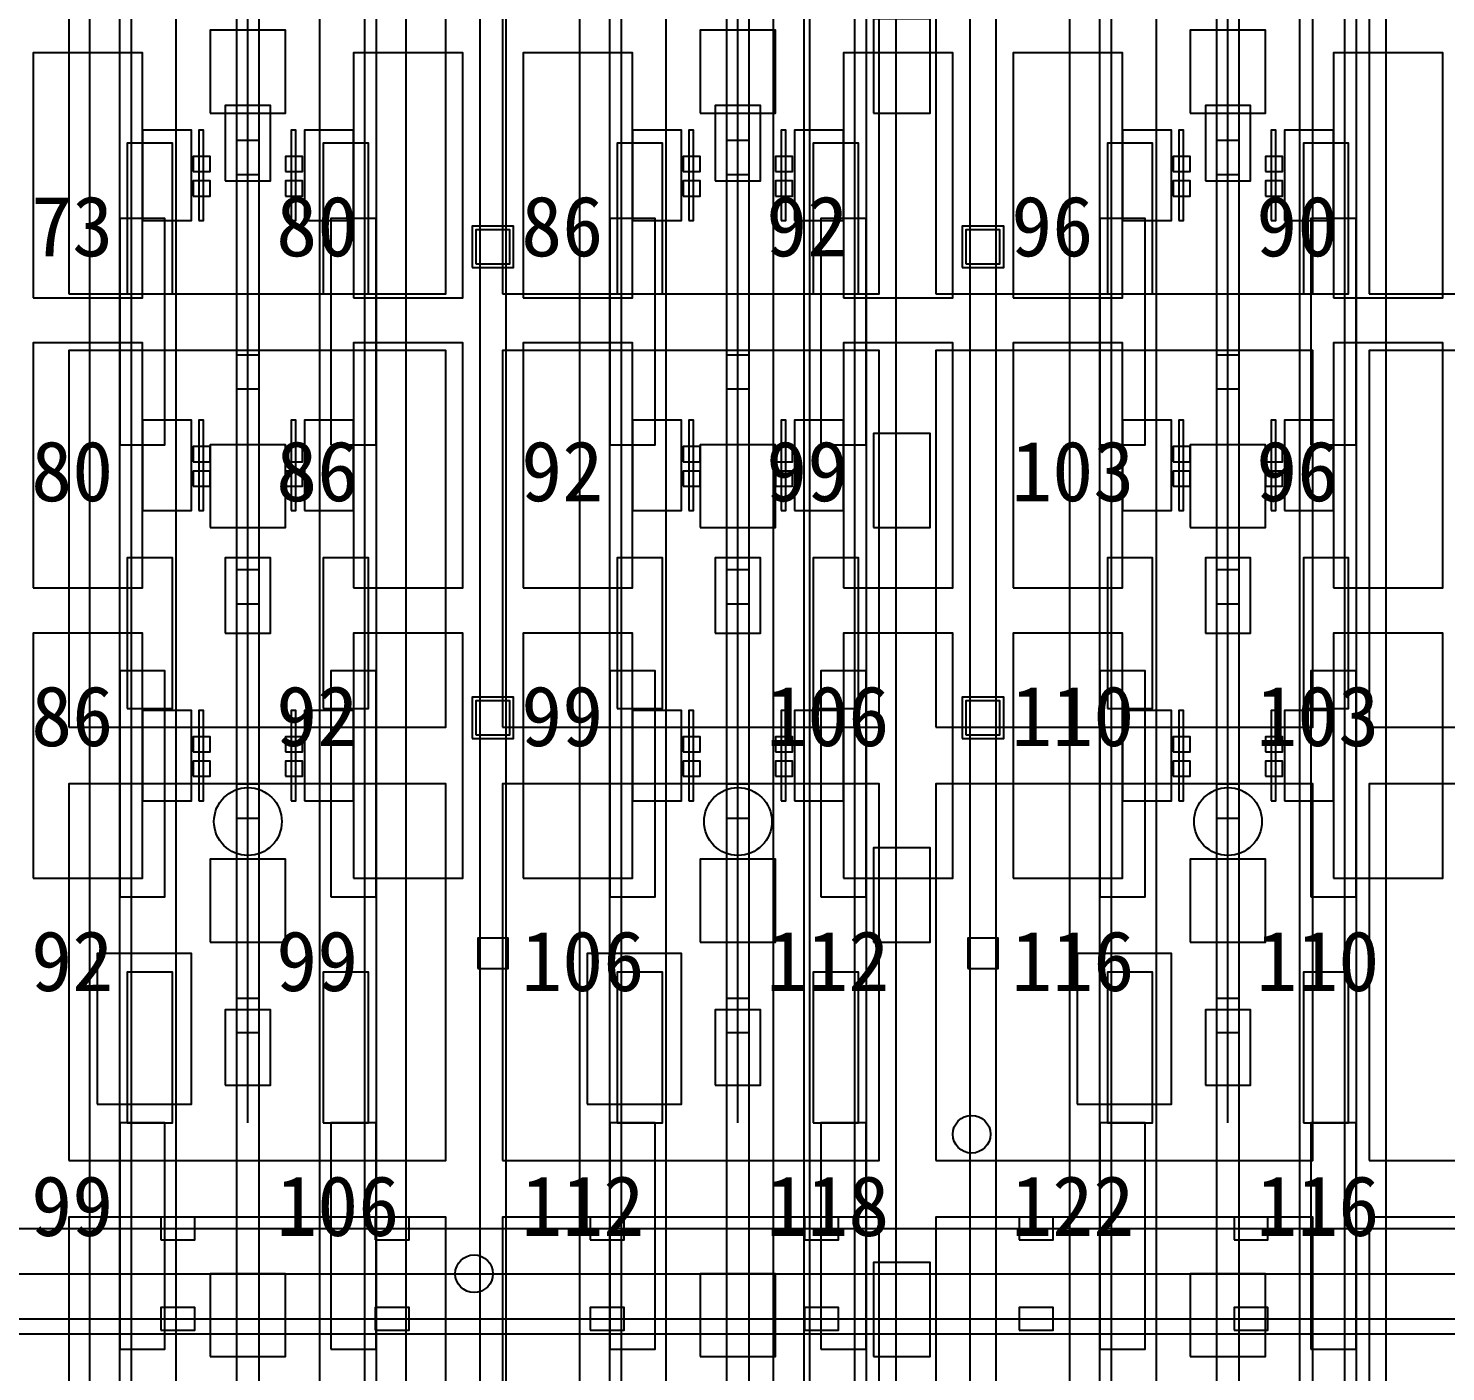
# Model space of a CAD drawing. Header units: metres. Extents: x -1640 to 1560, y -268 to 2338.
# Drawn here: x -234.57 to -196.97, y 963.4 to 999.05 of the extents above; entities that cross this region are included whole.
import ezdxf

# ---------------------------------------------------------------- set-up
doc = ezdxf.new("R2010")
doc.units = ezdxf.units.M
for name, color, linetype in [('1F_CHL', 4, 'Continuous'), ('1F_EHS_EXTINGUISHER_HYDRANT_CABINET_CONCEPT', 1, 'Continuous'), ('1F_PUMP', 2, 'Continuous'), ('1F_SCR', 3, 'Continuous'), ('1F_STRUCT_COLUMN', 8, 'Continuous'), ('2F_CSF_LATERAL_RACK_CONCEPT', 9, 'Continuous'), ('2F_RFG', 5, 'Continuous'), ('2F_STRUCT_COLUMN', 8, 'Continuous'), ('2F_VMB', 6, 'Continuous'), ('3F_CLEANROOM_OVERHEAD_PIPE_DUCT_CONCEPT', 9, 'Continuous'), ('3F_CVD', 3, 'Continuous'), ('3F_EHS_EGRESS_DIST_M', 2, 'Continuous'), ('3F_EHS_EXTINGUISHER_HYDRANT_CABINET_CONCEPT', 1, 'Continuous'), ('3F_EHS_GAS_DETECTOR', 6, 'Continuous'), ('3F_FOUP', 5, 'Continuous'), ('3F_OHT', 9, 'Continuous'), ('3F_OHTV', 1, 'Continuous'), ('3F_STK', 3, 'Continuous'), ('3F_STRUCT_COLUMN', 8, 'Continuous'), ('3F_TBAR', 6, 'Continuous'), ('4F_FFU', 1, 'Continuous'), ('4F_STRUCT_PLENUM_TRUSS_CONCEPT', 9, 'Continuous'), ('5F_CHL', 4, 'Continuous'), ('5F_EHS_EXTINGUISHER_HYDRANT_CABINET_CONCEPT', 1, 'Continuous'), ('5F_PUMP', 2, 'Continuous'), ('5F_SCR', 3, 'Continuous'), ('5F_STRUCT_COLUMN', 8, 'Continuous'), ('6F_CSF_LATERAL_RACK_CONCEPT', 9, 'Continuous'), ('6F_RFG', 5, 'Continuous'), ('6F_STRUCT_COLUMN', 8, 'Continuous'), ('6F_VMB', 6, 'Continuous'), ('7F_CLEANROOM_OVERHEAD_PIPE_DUCT_CONCEPT', 9, 'Continuous'), ('7F_CVD', 3, 'Continuous'), ('7F_EHS_EGRESS_DIST_M', 2, 'Continuous'), ('7F_EHS_EXTINGUISHER_HYDRANT_CABINET_CONCEPT', 1, 'Continuous'), ('7F_EHS_GAS_DETECTOR', 6, 'Continuous'), ('7F_FOUP', 5, 'Continuous'), ('7F_OHT', 9, 'Continuous'), ('7F_OHTV', 1, 'Continuous'), ('7F_STK', 3, 'Continuous'), ('7F_STRUCT_COLUMN', 8, 'Continuous'), ('7F_TBAR', 6, 'Continuous'), ('8F_FFU', 1, 'Continuous'), ('8F_STRUCT_PLENUM_TRUSS_CONCEPT', 9, 'Continuous'), ('EHS_TREATED_EXHAUST', 30, 'Continuous'), ('UTIL_GAS.BULK_CONCEPT', 2, 'Continuous'), ('UTIL_PCW.R_CONCEPT', 1, 'Continuous'), ('UTIL_PCW.S_CONCEPT', 6, 'Continuous')]:
    doc.layers.add(name, color=color, linetype=linetype)

msp = doc.modelspace()

# ---------------------------------------------------------------- linework, layer by layer
at = {"layer": '1F_CHL'}
for points in [[(-212.15, 996.8), (-210.65, 996.8), (-210.65, 999.3), (-212.15, 999.3)], [(-212.15, 985.8), (-210.65, 985.8), (-210.65, 988.3), (-212.15, 988.3)], [(-212.15, 974.8), (-210.65, 974.8), (-210.65, 977.3), (-212.15, 977.3)], [(-212.15, 963.8), (-210.65, 963.8), (-210.65, 966.3), (-212.15, 966.3)]]:
    msp.add_lwpolyline(points, close=True, dxfattribs=at)
at = {"layer": '1F_EHS_EXTINGUISHER_HYDRANT_CABINET_CONCEPT'}
msp.add_circle((-222.75, 966), 0.5, dxfattribs=at)
at = {"layer": '1F_PUMP'}
for points in [[(-231.95, 992), (-230.75, 992), (-230.75, 996), (-231.95, 996)], [(-226.75, 992), (-225.55, 992), (-225.55, 996), (-226.75, 996)], [(-218.95, 992), (-217.75, 992), (-217.75, 996), (-218.95, 996)], [(-213.75, 992), (-212.55, 992), (-212.55, 996), (-213.75, 996)], [(-205.95, 992), (-204.75, 992), (-204.75, 996), (-205.95, 996)], [(-200.75, 992), (-199.55, 992), (-199.55, 996), (-200.75, 996)], [(-231.95, 981), (-230.75, 981), (-230.75, 985), (-231.95, 985)], [(-226.75, 981), (-225.55, 981), (-225.55, 985), (-226.75, 985)], [(-218.95, 981), (-217.75, 981), (-217.75, 985), (-218.95, 985)], [(-213.75, 981), (-212.55, 981), (-212.55, 985), (-213.75, 985)], [(-205.95, 981), (-204.75, 981), (-204.75, 985), (-205.95, 985)], [(-200.75, 981), (-199.55, 981), (-199.55, 985), (-200.75, 985)], [(-231.95, 970), (-230.75, 970), (-230.75, 974), (-231.95, 974)], [(-226.75, 970), (-225.55, 970), (-225.55, 974), (-226.75, 974)], [(-218.95, 970), (-217.75, 970), (-217.75, 974), (-218.95, 974)], [(-213.75, 970), (-212.55, 970), (-212.55, 974), (-213.75, 974)], [(-205.95, 970), (-204.75, 970), (-204.75, 974), (-205.95, 974)], [(-200.75, 970), (-199.55, 970), (-199.55, 974), (-200.75, 974)]]:
    msp.add_lwpolyline(points, close=True, dxfattribs=at)
at = {"layer": '1F_SCR'}
for points in [[(-229.75, 996.8), (-227.75, 996.8), (-227.75, 999), (-229.75, 999)], [(-216.75, 996.8), (-214.75, 996.8), (-214.75, 999), (-216.75, 999)], [(-203.75, 996.8), (-201.75, 996.8), (-201.75, 999), (-203.75, 999)], [(-229.75, 985.8), (-227.75, 985.8), (-227.75, 988), (-229.75, 988)], [(-216.75, 985.8), (-214.75, 985.8), (-214.75, 988), (-216.75, 988)], [(-203.75, 985.8), (-201.75, 985.8), (-201.75, 988), (-203.75, 988)], [(-229.75, 974.8), (-227.75, 974.8), (-227.75, 977), (-229.75, 977)], [(-216.75, 974.8), (-214.75, 974.8), (-214.75, 977), (-216.75, 977)], [(-203.75, 974.8), (-201.75, 974.8), (-201.75, 977), (-203.75, 977)], [(-229.75, 963.8), (-227.75, 963.8), (-227.75, 966), (-229.75, 966)], [(-216.75, 963.8), (-214.75, 963.8), (-214.75, 966), (-216.75, 966)], [(-203.75, 963.8), (-201.75, 963.8), (-201.75, 966), (-203.75, 966)]]:
    msp.add_lwpolyline(points, close=True, dxfattribs=at)
at = {"layer": '1F_STRUCT_COLUMN'}
for points in [[(-222.8, 992.7), (-221.7, 992.7), (-221.7, 993.8), (-222.8, 993.8)], [(-209.8, 992.7), (-208.7, 992.7), (-208.7, 993.8), (-209.8, 993.8)], [(-222.8, 980.2), (-221.7, 980.2), (-221.7, 981.3), (-222.8, 981.3)], [(-209.8, 980.2), (-208.7, 980.2), (-208.7, 981.3), (-209.8, 981.3)]]:
    msp.add_lwpolyline(points, close=True, dxfattribs=at)
at = {"layer": '2F_CSF_LATERAL_RACK_CONCEPT'}
for points in [[(-232.95, 891), (-232.15, 891), (-232.15, 1041), (-232.95, 1041)], [(-225.35, 891), (-224.55, 891), (-224.55, 1041), (-225.35, 1041)], [(-219.95, 891), (-219.15, 891), (-219.15, 1041), (-219.95, 1041)], [(-212.35, 891), (-211.55, 891), (-211.55, 1041), (-212.35, 1041)], [(-206.95, 891), (-206.15, 891), (-206.15, 1041), (-206.95, 1041)], [(-199.35, 891), (-198.55, 891), (-198.55, 1041), (-199.35, 1041)]]:
    msp.add_lwpolyline(points, close=True, dxfattribs=at)
at = {"layer": '2F_RFG'}
for points in [[(-232.15, 988), (-230.95, 988), (-230.95, 994), (-232.15, 994)], [(-226.55, 988), (-225.35, 988), (-225.35, 994), (-226.55, 994)], [(-219.15, 988), (-217.95, 988), (-217.95, 994), (-219.15, 994)], [(-213.55, 988), (-212.35, 988), (-212.35, 994), (-213.55, 994)], [(-206.15, 988), (-204.95, 988), (-204.95, 994), (-206.15, 994)], [(-200.55, 988), (-199.35, 988), (-199.35, 994), (-200.55, 994)], [(-232.15, 976), (-230.95, 976), (-230.95, 982), (-232.15, 982)], [(-226.55, 976), (-225.35, 976), (-225.35, 982), (-226.55, 982)], [(-219.15, 976), (-217.95, 976), (-217.95, 982), (-219.15, 982)], [(-213.55, 976), (-212.35, 976), (-212.35, 982), (-213.55, 982)], [(-206.15, 976), (-204.95, 976), (-204.95, 982), (-206.15, 982)], [(-200.55, 976), (-199.35, 976), (-199.35, 982), (-200.55, 982)], [(-232.15, 964), (-230.95, 964), (-230.95, 970), (-232.15, 970)], [(-226.55, 964), (-225.35, 964), (-225.35, 970), (-226.55, 970)], [(-219.15, 964), (-217.95, 964), (-217.95, 970), (-219.15, 970)], [(-213.55, 964), (-212.35, 964), (-212.35, 970), (-213.55, 970)], [(-206.15, 964), (-204.95, 964), (-204.95, 970), (-206.15, 970)], [(-200.55, 964), (-199.35, 964), (-199.35, 970), (-200.55, 970)]]:
    msp.add_lwpolyline(points, close=True, dxfattribs=at)
at = {"layer": '2F_STRUCT_COLUMN'}
for points in [[(-222.7, 992.8), (-221.8, 992.8), (-221.8, 993.7), (-222.7, 993.7)], [(-209.7, 992.8), (-208.8, 992.8), (-208.8, 993.7), (-209.7, 993.7)], [(-222.7, 980.3), (-221.8, 980.3), (-221.8, 981.2), (-222.7, 981.2)], [(-209.7, 980.3), (-208.8, 980.3), (-208.8, 981.2), (-209.7, 981.2)]]:
    msp.add_lwpolyline(points, close=True, dxfattribs=at)
at = {"layer": '2F_VMB'}
for points in [[(-229.35, 995), (-228.15, 995), (-228.15, 997), (-229.35, 997)], [(-216.35, 995), (-215.15, 995), (-215.15, 997), (-216.35, 997)], [(-203.35, 995), (-202.15, 995), (-202.15, 997), (-203.35, 997)], [(-229.35, 983), (-228.15, 983), (-228.15, 985), (-229.35, 985)], [(-216.35, 983), (-215.15, 983), (-215.15, 985), (-216.35, 985)], [(-203.35, 983), (-202.15, 983), (-202.15, 985), (-203.35, 985)], [(-229.35, 971), (-228.15, 971), (-228.15, 973), (-229.35, 973)], [(-216.35, 971), (-215.15, 971), (-215.15, 973), (-216.35, 973)], [(-203.35, 971), (-202.15, 971), (-202.15, 973), (-203.35, 973)]]:
    msp.add_lwpolyline(points, close=True, dxfattribs=at)
at = {"layer": '3F_CLEANROOM_OVERHEAD_PIPE_DUCT_CONCEPT'}
for points in [[(-231.85, 890), (-230.65, 890), (-230.65, 1042), (-231.85, 1042)], [(-226.85, 890), (-225.65, 890), (-225.65, 1042), (-226.85, 1042)], [(-218.85, 890), (-217.65, 890), (-217.65, 1042), (-218.85, 1042)], [(-213.85, 890), (-212.65, 890), (-212.65, 1042), (-213.85, 1042)], [(-205.85, 890), (-204.65, 890), (-204.65, 1042), (-205.85, 1042)], [(-200.85, 890), (-199.65, 890), (-199.65, 1042), (-200.85, 1042)]]:
    msp.add_lwpolyline(points, close=True, dxfattribs=at)
at = {"layer": '3F_CVD'}
for points in [[(-234.45, 991.9), (-231.55, 991.9), (-231.55, 998.4), (-234.45, 998.4)], [(-225.95, 991.9), (-223.05, 991.9), (-223.05, 998.4), (-225.95, 998.4)], [(-221.45, 991.9), (-218.55, 991.9), (-218.55, 998.4), (-221.45, 998.4)], [(-212.95, 991.9), (-210.05, 991.9), (-210.05, 998.4), (-212.95, 998.4)], [(-208.45, 991.9), (-205.55, 991.9), (-205.55, 998.4), (-208.45, 998.4)], [(-199.95, 991.9), (-197.05, 991.9), (-197.05, 998.4), (-199.95, 998.4)], [(-231.55, 993.95), (-230.25, 993.95), (-230.25, 996.35), (-231.55, 996.35)], [(-227.25, 993.95), (-225.95, 993.95), (-225.95, 996.35), (-227.25, 996.35)], [(-218.55, 993.95), (-217.25, 993.95), (-217.25, 996.35), (-218.55, 996.35)], [(-214.25, 993.95), (-212.95, 993.95), (-212.95, 996.35), (-214.25, 996.35)], [(-205.55, 993.95), (-204.25, 993.95), (-204.25, 996.35), (-205.55, 996.35)], [(-201.25, 993.95), (-199.95, 993.95), (-199.95, 996.35), (-201.25, 996.35)], [(-234.45, 984.2), (-231.55, 984.2), (-231.55, 990.7), (-234.45, 990.7)], [(-225.95, 984.2), (-223.05, 984.2), (-223.05, 990.7), (-225.95, 990.7)], [(-221.45, 984.2), (-218.55, 984.2), (-218.55, 990.7), (-221.45, 990.7)], [(-212.95, 984.2), (-210.05, 984.2), (-210.05, 990.7), (-212.95, 990.7)], [(-208.45, 984.2), (-205.55, 984.2), (-205.55, 990.7), (-208.45, 990.7)], [(-199.95, 984.2), (-197.05, 984.2), (-197.05, 990.7), (-199.95, 990.7)], [(-231.55, 986.25), (-230.25, 986.25), (-230.25, 988.65), (-231.55, 988.65)], [(-227.25, 986.25), (-225.95, 986.25), (-225.95, 988.65), (-227.25, 988.65)], [(-218.55, 986.25), (-217.25, 986.25), (-217.25, 988.65), (-218.55, 988.65)], [(-214.25, 986.25), (-212.95, 986.25), (-212.95, 988.65), (-214.25, 988.65)], [(-205.55, 986.25), (-204.25, 986.25), (-204.25, 988.65), (-205.55, 988.65)], [(-201.25, 986.25), (-199.95, 986.25), (-199.95, 988.65), (-201.25, 988.65)], [(-234.45, 976.5), (-231.55, 976.5), (-231.55, 983), (-234.45, 983)], [(-225.95, 976.5), (-223.05, 976.5), (-223.05, 983), (-225.95, 983)], [(-221.45, 976.5), (-218.55, 976.5), (-218.55, 983), (-221.45, 983)], [(-212.95, 976.5), (-210.05, 976.5), (-210.05, 983), (-212.95, 983)], [(-208.45, 976.5), (-205.55, 976.5), (-205.55, 983), (-208.45, 983)], [(-199.95, 976.5), (-197.05, 976.5), (-197.05, 983), (-199.95, 983)], [(-231.55, 978.55), (-230.25, 978.55), (-230.25, 980.95), (-231.55, 980.95)], [(-227.25, 978.55), (-225.95, 978.55), (-225.95, 980.95), (-227.25, 980.95)], [(-218.55, 978.55), (-217.25, 978.55), (-217.25, 980.95), (-218.55, 980.95)], [(-214.25, 978.55), (-212.95, 978.55), (-212.95, 980.95), (-214.25, 980.95)], [(-205.55, 978.55), (-204.25, 978.55), (-204.25, 980.95), (-205.55, 980.95)], [(-201.25, 978.55), (-199.95, 978.55), (-199.95, 980.95), (-201.25, 980.95)]]:
    msp.add_lwpolyline(points, close=True, dxfattribs=at)
at = {"layer": '3F_EHS_EXTINGUISHER_HYDRANT_CABINET_CONCEPT'}
msp.add_circle((-209.55, 969.7), 0.5, dxfattribs=at)
at = {"layer": '3F_EHS_GAS_DETECTOR'}
for centre in [(-228.75, 978), (-215.75, 978), (-202.75, 978)]:
    msp.add_circle(centre, 0.9, dxfattribs=at)
at = {"layer": '3F_FOUP'}
for points in [[(-230.2, 995.25), (-229.75, 995.25), (-229.75, 995.65), (-230.2, 995.65)], [(-227.75, 995.25), (-227.3, 995.25), (-227.3, 995.65), (-227.75, 995.65)], [(-217.2, 995.25), (-216.75, 995.25), (-216.75, 995.65), (-217.2, 995.65)], [(-214.75, 995.25), (-214.3, 995.25), (-214.3, 995.65), (-214.75, 995.65)], [(-204.2, 995.25), (-203.75, 995.25), (-203.75, 995.65), (-204.2, 995.65)], [(-201.75, 995.25), (-201.3, 995.25), (-201.3, 995.65), (-201.75, 995.65)], [(-230.2, 994.6), (-229.75, 994.6), (-229.75, 995), (-230.2, 995)], [(-227.75, 994.6), (-227.3, 994.6), (-227.3, 995), (-227.75, 995)], [(-217.2, 994.6), (-216.75, 994.6), (-216.75, 995), (-217.2, 995)], [(-214.75, 994.6), (-214.3, 994.6), (-214.3, 995), (-214.75, 995)], [(-204.2, 994.6), (-203.75, 994.6), (-203.75, 995), (-204.2, 995)], [(-201.75, 994.6), (-201.3, 994.6), (-201.3, 995), (-201.75, 995)], [(-230.2, 987.55), (-229.75, 987.55), (-229.75, 987.95), (-230.2, 987.95)], [(-227.75, 987.55), (-227.3, 987.55), (-227.3, 987.95), (-227.75, 987.95)], [(-217.2, 987.55), (-216.75, 987.55), (-216.75, 987.95), (-217.2, 987.95)], [(-214.75, 987.55), (-214.3, 987.55), (-214.3, 987.95), (-214.75, 987.95)], [(-204.2, 987.55), (-203.75, 987.55), (-203.75, 987.95), (-204.2, 987.95)], [(-201.75, 987.55), (-201.3, 987.55), (-201.3, 987.95), (-201.75, 987.95)], [(-230.2, 986.9), (-229.75, 986.9), (-229.75, 987.3), (-230.2, 987.3)], [(-227.75, 986.9), (-227.3, 986.9), (-227.3, 987.3), (-227.75, 987.3)], [(-217.2, 986.9), (-216.75, 986.9), (-216.75, 987.3), (-217.2, 987.3)], [(-214.75, 986.9), (-214.3, 986.9), (-214.3, 987.3), (-214.75, 987.3)], [(-204.2, 986.9), (-203.75, 986.9), (-203.75, 987.3), (-204.2, 987.3)], [(-201.75, 986.9), (-201.3, 986.9), (-201.3, 987.3), (-201.75, 987.3)], [(-230.2, 979.85), (-229.75, 979.85), (-229.75, 980.25), (-230.2, 980.25)], [(-227.75, 979.85), (-227.3, 979.85), (-227.3, 980.25), (-227.75, 980.25)], [(-217.2, 979.85), (-216.75, 979.85), (-216.75, 980.25), (-217.2, 980.25)], [(-214.75, 979.85), (-214.3, 979.85), (-214.3, 980.25), (-214.75, 980.25)], [(-204.2, 979.85), (-203.75, 979.85), (-203.75, 980.25), (-204.2, 980.25)], [(-201.75, 979.85), (-201.3, 979.85), (-201.3, 980.25), (-201.75, 980.25)], [(-230.2, 979.2), (-229.75, 979.2), (-229.75, 979.6), (-230.2, 979.6)], [(-227.75, 979.2), (-227.3, 979.2), (-227.3, 979.6), (-227.75, 979.6)], [(-217.2, 979.2), (-216.75, 979.2), (-216.75, 979.6), (-217.2, 979.6)], [(-214.75, 979.2), (-214.3, 979.2), (-214.3, 979.6), (-214.75, 979.6)], [(-204.2, 979.2), (-203.75, 979.2), (-203.75, 979.6), (-204.2, 979.6)], [(-201.75, 979.2), (-201.3, 979.2), (-201.3, 979.6), (-201.75, 979.6)]]:
    msp.add_lwpolyline(points, close=True, dxfattribs=at)
at = {"layer": '3F_OHT'}
for p, q in [((-228.75, 970), (-228.75, 1042)), ((-215.75, 970), (-215.75, 1042)), ((-202.75, 970), (-202.75, 1042)), ((-279, 967.2), (-9.5, 967.2)), ((-279, 964.8), (-9.5, 964.8))]:
    msp.add_line(p, q, dxfattribs=at)
at = {"layer": '3F_OHTV'}
for points in [[(-229.05, 995.17), (-228.45, 995.17), (-228.45, 996.07), (-229.05, 996.07)], [(-216.05, 995.17), (-215.45, 995.17), (-215.45, 996.07), (-216.05, 996.07)], [(-203.05, 995.17), (-202.45, 995.17), (-202.45, 996.07), (-203.05, 996.07)], [(-229.05, 989.48), (-228.45, 989.48), (-228.45, 990.38), (-229.05, 990.38)], [(-216.05, 989.48), (-215.45, 989.48), (-215.45, 990.38), (-216.05, 990.38)], [(-203.05, 989.48), (-202.45, 989.48), (-202.45, 990.38), (-203.05, 990.38)], [(-229.05, 983.78), (-228.45, 983.78), (-228.45, 984.68), (-229.05, 984.68)], [(-216.05, 983.78), (-215.45, 983.78), (-215.45, 984.68), (-216.05, 984.68)], [(-203.05, 983.78), (-202.45, 983.78), (-202.45, 984.68), (-203.05, 984.68)], [(-229.05, 978.09), (-228.45, 978.09), (-228.45, 978.99), (-229.05, 978.99)], [(-216.05, 978.09), (-215.45, 978.09), (-215.45, 978.99), (-216.05, 978.99)], [(-203.05, 978.09), (-202.45, 978.09), (-202.45, 978.99), (-203.05, 978.99)], [(-229.05, 972.4), (-228.45, 972.4), (-228.45, 973.3), (-229.05, 973.3)], [(-216.05, 972.4), (-215.45, 972.4), (-215.45, 973.3), (-216.05, 973.3)], [(-203.05, 972.4), (-202.45, 972.4), (-202.45, 973.3), (-203.05, 973.3)], [(-231.06, 966.9), (-230.16, 966.9), (-230.16, 967.5), (-231.06, 967.5)], [(-225.37, 966.9), (-224.47, 966.9), (-224.47, 967.5), (-225.37, 967.5)], [(-219.67, 966.9), (-218.77, 966.9), (-218.77, 967.5), (-219.67, 967.5)], [(-213.98, 966.9), (-213.08, 966.9), (-213.08, 967.5), (-213.98, 967.5)], [(-208.29, 966.9), (-207.39, 966.9), (-207.39, 967.5), (-208.29, 967.5)], [(-202.59, 966.9), (-201.69, 966.9), (-201.69, 967.5), (-202.59, 967.5)], [(-231.06, 964.5), (-230.16, 964.5), (-230.16, 965.1), (-231.06, 965.1)], [(-225.37, 964.5), (-224.47, 964.5), (-224.47, 965.1), (-225.37, 965.1)], [(-219.67, 964.5), (-218.77, 964.5), (-218.77, 965.1), (-219.67, 965.1)], [(-213.98, 964.5), (-213.08, 964.5), (-213.08, 965.1), (-213.98, 965.1)], [(-208.29, 964.5), (-207.39, 964.5), (-207.39, 965.1), (-208.29, 965.1)], [(-202.59, 964.5), (-201.69, 964.5), (-201.69, 965.1), (-202.59, 965.1)]]:
    msp.add_lwpolyline(points, close=True, dxfattribs=at)
at = {"layer": '3F_STK'}
for points in [[(-232.75, 970.5), (-230.25, 970.5), (-230.25, 974.5), (-232.75, 974.5)], [(-219.75, 970.5), (-217.25, 970.5), (-217.25, 974.5), (-219.75, 974.5)], [(-206.75, 970.5), (-204.25, 970.5), (-204.25, 974.5), (-206.75, 974.5)]]:
    msp.add_lwpolyline(points, close=True, dxfattribs=at)
at = {"layer": '3F_STRUCT_COLUMN'}
for points in [[(-222.65, 974.1), (-221.85, 974.1), (-221.85, 974.9), (-222.65, 974.9)], [(-209.65, 974.1), (-208.85, 974.1), (-208.85, 974.9), (-209.65, 974.9)]]:
    msp.add_lwpolyline(points, close=True, dxfattribs=at)
at = {"layer": '3F_TBAR'}
for points in [[(-230.05, 993.95), (-229.93, 993.95), (-229.93, 996.35), (-230.05, 996.35)], [(-227.6, 993.95), (-227.48, 993.95), (-227.48, 996.35), (-227.6, 996.35)], [(-217.05, 993.95), (-216.93, 993.95), (-216.93, 996.35), (-217.05, 996.35)], [(-214.6, 993.95), (-214.48, 993.95), (-214.48, 996.35), (-214.6, 996.35)], [(-204.05, 993.95), (-203.93, 993.95), (-203.93, 996.35), (-204.05, 996.35)], [(-201.6, 993.95), (-201.48, 993.95), (-201.48, 996.35), (-201.6, 996.35)], [(-230.05, 986.25), (-229.93, 986.25), (-229.93, 988.65), (-230.05, 988.65)], [(-227.6, 986.25), (-227.48, 986.25), (-227.48, 988.65), (-227.6, 988.65)], [(-217.05, 986.25), (-216.93, 986.25), (-216.93, 988.65), (-217.05, 988.65)], [(-214.6, 986.25), (-214.48, 986.25), (-214.48, 988.65), (-214.6, 988.65)], [(-204.05, 986.25), (-203.93, 986.25), (-203.93, 988.65), (-204.05, 988.65)], [(-201.6, 986.25), (-201.48, 986.25), (-201.48, 988.65), (-201.6, 988.65)], [(-230.05, 978.55), (-229.93, 978.55), (-229.93, 980.95), (-230.05, 980.95)], [(-227.6, 978.55), (-227.48, 978.55), (-227.48, 980.95), (-227.6, 980.95)], [(-217.05, 978.55), (-216.93, 978.55), (-216.93, 980.95), (-217.05, 980.95)], [(-214.6, 978.55), (-214.48, 978.55), (-214.48, 980.95), (-214.6, 980.95)], [(-204.05, 978.55), (-203.93, 978.55), (-203.93, 980.95), (-204.05, 980.95)], [(-201.6, 978.55), (-201.48, 978.55), (-201.48, 980.95), (-201.6, 980.95)]]:
    msp.add_lwpolyline(points, close=True, dxfattribs=at)
at = {"layer": '4F_FFU'}
for points in [[(-233.5, 992), (-223.5, 992), (-223.5, 1002), (-233.5, 1002)], [(-222, 992), (-212, 992), (-212, 1002), (-222, 1002)], [(-210.5, 992), (-200.5, 992), (-200.5, 1002), (-210.5, 1002)], [(-199, 992), (-189, 992), (-189, 1002), (-199, 1002)], [(-233.5, 980.5), (-223.5, 980.5), (-223.5, 990.5), (-233.5, 990.5)], [(-222, 980.5), (-212, 980.5), (-212, 990.5), (-222, 990.5)], [(-210.5, 980.5), (-200.5, 980.5), (-200.5, 990.5), (-210.5, 990.5)], [(-199, 980.5), (-189, 980.5), (-189, 990.5), (-199, 990.5)], [(-233.5, 969), (-223.5, 969), (-223.5, 979), (-233.5, 979)], [(-222, 969), (-212, 969), (-212, 979), (-222, 979)], [(-210.5, 969), (-200.5, 969), (-200.5, 979), (-210.5, 979)], [(-199, 969), (-189, 969), (-189, 979), (-199, 979)], [(-233.5, 957.5), (-223.5, 957.5), (-223.5, 967.5), (-233.5, 967.5)], [(-222, 957.5), (-212, 957.5), (-212, 967.5), (-222, 967.5)], [(-210.5, 957.5), (-200.5, 957.5), (-200.5, 967.5), (-210.5, 967.5)], [(-199, 957.5), (-189, 957.5), (-189, 967.5), (-199, 967.5)]]:
    msp.add_lwpolyline(points, close=True, dxfattribs=at)
at = {"layer": '4F_STRUCT_PLENUM_TRUSS_CONCEPT'}
for points in [[(-222.6, 887), (-221.9, 887), (-221.9, 1045), (-222.6, 1045)], [(-209.6, 887), (-208.9, 887), (-208.9, 1045), (-209.6, 1045)]]:
    msp.add_lwpolyline(points, close=True, dxfattribs=at)
at = {"layer": '5F_CHL'}
for points in [[(-212.15, 996.8), (-210.65, 996.8), (-210.65, 999.3), (-212.15, 999.3)], [(-212.15, 985.8), (-210.65, 985.8), (-210.65, 988.3), (-212.15, 988.3)], [(-212.15, 974.8), (-210.65, 974.8), (-210.65, 977.3), (-212.15, 977.3)], [(-212.15, 963.8), (-210.65, 963.8), (-210.65, 966.3), (-212.15, 966.3)]]:
    msp.add_lwpolyline(points, close=True, dxfattribs=at)
at = {"layer": '5F_EHS_EXTINGUISHER_HYDRANT_CABINET_CONCEPT'}
msp.add_circle((-222.75, 966), 0.5, dxfattribs=at)
at = {"layer": '5F_PUMP'}
for points in [[(-231.95, 992), (-230.75, 992), (-230.75, 996), (-231.95, 996)], [(-226.75, 992), (-225.55, 992), (-225.55, 996), (-226.75, 996)], [(-218.95, 992), (-217.75, 992), (-217.75, 996), (-218.95, 996)], [(-213.75, 992), (-212.55, 992), (-212.55, 996), (-213.75, 996)], [(-205.95, 992), (-204.75, 992), (-204.75, 996), (-205.95, 996)], [(-200.75, 992), (-199.55, 992), (-199.55, 996), (-200.75, 996)], [(-231.95, 981), (-230.75, 981), (-230.75, 985), (-231.95, 985)], [(-226.75, 981), (-225.55, 981), (-225.55, 985), (-226.75, 985)], [(-218.95, 981), (-217.75, 981), (-217.75, 985), (-218.95, 985)], [(-213.75, 981), (-212.55, 981), (-212.55, 985), (-213.75, 985)], [(-205.95, 981), (-204.75, 981), (-204.75, 985), (-205.95, 985)], [(-200.75, 981), (-199.55, 981), (-199.55, 985), (-200.75, 985)], [(-231.95, 970), (-230.75, 970), (-230.75, 974), (-231.95, 974)], [(-226.75, 970), (-225.55, 970), (-225.55, 974), (-226.75, 974)], [(-218.95, 970), (-217.75, 970), (-217.75, 974), (-218.95, 974)], [(-213.75, 970), (-212.55, 970), (-212.55, 974), (-213.75, 974)], [(-205.95, 970), (-204.75, 970), (-204.75, 974), (-205.95, 974)], [(-200.75, 970), (-199.55, 970), (-199.55, 974), (-200.75, 974)]]:
    msp.add_lwpolyline(points, close=True, dxfattribs=at)
at = {"layer": '5F_SCR'}
for points in [[(-229.75, 996.8), (-227.75, 996.8), (-227.75, 999), (-229.75, 999)], [(-216.75, 996.8), (-214.75, 996.8), (-214.75, 999), (-216.75, 999)], [(-203.75, 996.8), (-201.75, 996.8), (-201.75, 999), (-203.75, 999)], [(-229.75, 985.8), (-227.75, 985.8), (-227.75, 988), (-229.75, 988)], [(-216.75, 985.8), (-214.75, 985.8), (-214.75, 988), (-216.75, 988)], [(-203.75, 985.8), (-201.75, 985.8), (-201.75, 988), (-203.75, 988)], [(-229.75, 974.8), (-227.75, 974.8), (-227.75, 977), (-229.75, 977)], [(-216.75, 974.8), (-214.75, 974.8), (-214.75, 977), (-216.75, 977)], [(-203.75, 974.8), (-201.75, 974.8), (-201.75, 977), (-203.75, 977)], [(-229.75, 963.8), (-227.75, 963.8), (-227.75, 966), (-229.75, 966)], [(-216.75, 963.8), (-214.75, 963.8), (-214.75, 966), (-216.75, 966)], [(-203.75, 963.8), (-201.75, 963.8), (-201.75, 966), (-203.75, 966)]]:
    msp.add_lwpolyline(points, close=True, dxfattribs=at)
at = {"layer": '5F_STRUCT_COLUMN'}
for points in [[(-222.8, 992.7), (-221.7, 992.7), (-221.7, 993.8), (-222.8, 993.8)], [(-209.8, 992.7), (-208.7, 992.7), (-208.7, 993.8), (-209.8, 993.8)], [(-222.8, 980.2), (-221.7, 980.2), (-221.7, 981.3), (-222.8, 981.3)], [(-209.8, 980.2), (-208.7, 980.2), (-208.7, 981.3), (-209.8, 981.3)]]:
    msp.add_lwpolyline(points, close=True, dxfattribs=at)
at = {"layer": '6F_CSF_LATERAL_RACK_CONCEPT'}
for points in [[(-232.95, 891), (-232.15, 891), (-232.15, 1041), (-232.95, 1041)], [(-225.35, 891), (-224.55, 891), (-224.55, 1041), (-225.35, 1041)], [(-219.95, 891), (-219.15, 891), (-219.15, 1041), (-219.95, 1041)], [(-212.35, 891), (-211.55, 891), (-211.55, 1041), (-212.35, 1041)], [(-206.95, 891), (-206.15, 891), (-206.15, 1041), (-206.95, 1041)], [(-199.35, 891), (-198.55, 891), (-198.55, 1041), (-199.35, 1041)]]:
    msp.add_lwpolyline(points, close=True, dxfattribs=at)
at = {"layer": '6F_RFG'}
for points in [[(-232.15, 988), (-230.95, 988), (-230.95, 994), (-232.15, 994)], [(-226.55, 988), (-225.35, 988), (-225.35, 994), (-226.55, 994)], [(-219.15, 988), (-217.95, 988), (-217.95, 994), (-219.15, 994)], [(-213.55, 988), (-212.35, 988), (-212.35, 994), (-213.55, 994)], [(-206.15, 988), (-204.95, 988), (-204.95, 994), (-206.15, 994)], [(-200.55, 988), (-199.35, 988), (-199.35, 994), (-200.55, 994)], [(-232.15, 976), (-230.95, 976), (-230.95, 982), (-232.15, 982)], [(-226.55, 976), (-225.35, 976), (-225.35, 982), (-226.55, 982)], [(-219.15, 976), (-217.95, 976), (-217.95, 982), (-219.15, 982)], [(-213.55, 976), (-212.35, 976), (-212.35, 982), (-213.55, 982)], [(-206.15, 976), (-204.95, 976), (-204.95, 982), (-206.15, 982)], [(-200.55, 976), (-199.35, 976), (-199.35, 982), (-200.55, 982)], [(-232.15, 964), (-230.95, 964), (-230.95, 970), (-232.15, 970)], [(-226.55, 964), (-225.35, 964), (-225.35, 970), (-226.55, 970)], [(-219.15, 964), (-217.95, 964), (-217.95, 970), (-219.15, 970)], [(-213.55, 964), (-212.35, 964), (-212.35, 970), (-213.55, 970)], [(-206.15, 964), (-204.95, 964), (-204.95, 970), (-206.15, 970)], [(-200.55, 964), (-199.35, 964), (-199.35, 970), (-200.55, 970)]]:
    msp.add_lwpolyline(points, close=True, dxfattribs=at)
at = {"layer": '6F_STRUCT_COLUMN'}
for points in [[(-222.7, 992.8), (-221.8, 992.8), (-221.8, 993.7), (-222.7, 993.7)], [(-209.7, 992.8), (-208.8, 992.8), (-208.8, 993.7), (-209.7, 993.7)], [(-222.7, 980.3), (-221.8, 980.3), (-221.8, 981.2), (-222.7, 981.2)], [(-209.7, 980.3), (-208.8, 980.3), (-208.8, 981.2), (-209.7, 981.2)]]:
    msp.add_lwpolyline(points, close=True, dxfattribs=at)
at = {"layer": '6F_VMB'}
for points in [[(-229.35, 995), (-228.15, 995), (-228.15, 997), (-229.35, 997)], [(-216.35, 995), (-215.15, 995), (-215.15, 997), (-216.35, 997)], [(-203.35, 995), (-202.15, 995), (-202.15, 997), (-203.35, 997)], [(-229.35, 983), (-228.15, 983), (-228.15, 985), (-229.35, 985)], [(-216.35, 983), (-215.15, 983), (-215.15, 985), (-216.35, 985)], [(-203.35, 983), (-202.15, 983), (-202.15, 985), (-203.35, 985)], [(-229.35, 971), (-228.15, 971), (-228.15, 973), (-229.35, 973)], [(-216.35, 971), (-215.15, 971), (-215.15, 973), (-216.35, 973)], [(-203.35, 971), (-202.15, 971), (-202.15, 973), (-203.35, 973)]]:
    msp.add_lwpolyline(points, close=True, dxfattribs=at)
at = {"layer": '7F_CLEANROOM_OVERHEAD_PIPE_DUCT_CONCEPT'}
for points in [[(-231.85, 890), (-230.65, 890), (-230.65, 1042), (-231.85, 1042)], [(-226.85, 890), (-225.65, 890), (-225.65, 1042), (-226.85, 1042)], [(-218.85, 890), (-217.65, 890), (-217.65, 1042), (-218.85, 1042)], [(-213.85, 890), (-212.65, 890), (-212.65, 1042), (-213.85, 1042)], [(-205.85, 890), (-204.65, 890), (-204.65, 1042), (-205.85, 1042)], [(-200.85, 890), (-199.65, 890), (-199.65, 1042), (-200.85, 1042)]]:
    msp.add_lwpolyline(points, close=True, dxfattribs=at)
at = {"layer": '7F_CVD'}
for points in [[(-234.45, 991.9), (-231.55, 991.9), (-231.55, 998.4), (-234.45, 998.4)], [(-225.95, 991.9), (-223.05, 991.9), (-223.05, 998.4), (-225.95, 998.4)], [(-221.45, 991.9), (-218.55, 991.9), (-218.55, 998.4), (-221.45, 998.4)], [(-212.95, 991.9), (-210.05, 991.9), (-210.05, 998.4), (-212.95, 998.4)], [(-208.45, 991.9), (-205.55, 991.9), (-205.55, 998.4), (-208.45, 998.4)], [(-199.95, 991.9), (-197.05, 991.9), (-197.05, 998.4), (-199.95, 998.4)], [(-231.55, 993.95), (-230.25, 993.95), (-230.25, 996.35), (-231.55, 996.35)], [(-227.25, 993.95), (-225.95, 993.95), (-225.95, 996.35), (-227.25, 996.35)], [(-218.55, 993.95), (-217.25, 993.95), (-217.25, 996.35), (-218.55, 996.35)], [(-214.25, 993.95), (-212.95, 993.95), (-212.95, 996.35), (-214.25, 996.35)], [(-205.55, 993.95), (-204.25, 993.95), (-204.25, 996.35), (-205.55, 996.35)], [(-201.25, 993.95), (-199.95, 993.95), (-199.95, 996.35), (-201.25, 996.35)], [(-234.45, 984.2), (-231.55, 984.2), (-231.55, 990.7), (-234.45, 990.7)], [(-225.95, 984.2), (-223.05, 984.2), (-223.05, 990.7), (-225.95, 990.7)], [(-221.45, 984.2), (-218.55, 984.2), (-218.55, 990.7), (-221.45, 990.7)], [(-212.95, 984.2), (-210.05, 984.2), (-210.05, 990.7), (-212.95, 990.7)], [(-208.45, 984.2), (-205.55, 984.2), (-205.55, 990.7), (-208.45, 990.7)], [(-199.95, 984.2), (-197.05, 984.2), (-197.05, 990.7), (-199.95, 990.7)], [(-231.55, 986.25), (-230.25, 986.25), (-230.25, 988.65), (-231.55, 988.65)], [(-227.25, 986.25), (-225.95, 986.25), (-225.95, 988.65), (-227.25, 988.65)], [(-218.55, 986.25), (-217.25, 986.25), (-217.25, 988.65), (-218.55, 988.65)], [(-214.25, 986.25), (-212.95, 986.25), (-212.95, 988.65), (-214.25, 988.65)], [(-205.55, 986.25), (-204.25, 986.25), (-204.25, 988.65), (-205.55, 988.65)], [(-201.25, 986.25), (-199.95, 986.25), (-199.95, 988.65), (-201.25, 988.65)], [(-234.45, 976.5), (-231.55, 976.5), (-231.55, 983), (-234.45, 983)], [(-225.95, 976.5), (-223.05, 976.5), (-223.05, 983), (-225.95, 983)], [(-221.45, 976.5), (-218.55, 976.5), (-218.55, 983), (-221.45, 983)], [(-212.95, 976.5), (-210.05, 976.5), (-210.05, 983), (-212.95, 983)], [(-208.45, 976.5), (-205.55, 976.5), (-205.55, 983), (-208.45, 983)], [(-199.95, 976.5), (-197.05, 976.5), (-197.05, 983), (-199.95, 983)], [(-231.55, 978.55), (-230.25, 978.55), (-230.25, 980.95), (-231.55, 980.95)], [(-227.25, 978.55), (-225.95, 978.55), (-225.95, 980.95), (-227.25, 980.95)], [(-218.55, 978.55), (-217.25, 978.55), (-217.25, 980.95), (-218.55, 980.95)], [(-214.25, 978.55), (-212.95, 978.55), (-212.95, 980.95), (-214.25, 980.95)], [(-205.55, 978.55), (-204.25, 978.55), (-204.25, 980.95), (-205.55, 980.95)], [(-201.25, 978.55), (-199.95, 978.55), (-199.95, 980.95), (-201.25, 980.95)]]:
    msp.add_lwpolyline(points, close=True, dxfattribs=at)
at = {"layer": '7F_EHS_EXTINGUISHER_HYDRANT_CABINET_CONCEPT'}
msp.add_circle((-209.55, 969.7), 0.5, dxfattribs=at)
at = {"layer": '7F_EHS_GAS_DETECTOR'}
for centre in [(-228.75, 978), (-215.75, 978), (-202.75, 978)]:
    msp.add_circle(centre, 0.9, dxfattribs=at)
at = {"layer": '7F_FOUP'}
for points in [[(-230.2, 995.25), (-229.75, 995.25), (-229.75, 995.65), (-230.2, 995.65)], [(-227.75, 995.25), (-227.3, 995.25), (-227.3, 995.65), (-227.75, 995.65)], [(-217.2, 995.25), (-216.75, 995.25), (-216.75, 995.65), (-217.2, 995.65)], [(-214.75, 995.25), (-214.3, 995.25), (-214.3, 995.65), (-214.75, 995.65)], [(-204.2, 995.25), (-203.75, 995.25), (-203.75, 995.65), (-204.2, 995.65)], [(-201.75, 995.25), (-201.3, 995.25), (-201.3, 995.65), (-201.75, 995.65)], [(-230.2, 994.6), (-229.75, 994.6), (-229.75, 995), (-230.2, 995)], [(-227.75, 994.6), (-227.3, 994.6), (-227.3, 995), (-227.75, 995)], [(-217.2, 994.6), (-216.75, 994.6), (-216.75, 995), (-217.2, 995)], [(-214.75, 994.6), (-214.3, 994.6), (-214.3, 995), (-214.75, 995)], [(-204.2, 994.6), (-203.75, 994.6), (-203.75, 995), (-204.2, 995)], [(-201.75, 994.6), (-201.3, 994.6), (-201.3, 995), (-201.75, 995)], [(-230.2, 987.55), (-229.75, 987.55), (-229.75, 987.95), (-230.2, 987.95)], [(-227.75, 987.55), (-227.3, 987.55), (-227.3, 987.95), (-227.75, 987.95)], [(-217.2, 987.55), (-216.75, 987.55), (-216.75, 987.95), (-217.2, 987.95)], [(-214.75, 987.55), (-214.3, 987.55), (-214.3, 987.95), (-214.75, 987.95)], [(-204.2, 987.55), (-203.75, 987.55), (-203.75, 987.95), (-204.2, 987.95)], [(-201.75, 987.55), (-201.3, 987.55), (-201.3, 987.95), (-201.75, 987.95)], [(-230.2, 986.9), (-229.75, 986.9), (-229.75, 987.3), (-230.2, 987.3)], [(-227.75, 986.9), (-227.3, 986.9), (-227.3, 987.3), (-227.75, 987.3)], [(-217.2, 986.9), (-216.75, 986.9), (-216.75, 987.3), (-217.2, 987.3)], [(-214.75, 986.9), (-214.3, 986.9), (-214.3, 987.3), (-214.75, 987.3)], [(-204.2, 986.9), (-203.75, 986.9), (-203.75, 987.3), (-204.2, 987.3)], [(-201.75, 986.9), (-201.3, 986.9), (-201.3, 987.3), (-201.75, 987.3)], [(-230.2, 979.85), (-229.75, 979.85), (-229.75, 980.25), (-230.2, 980.25)], [(-227.75, 979.85), (-227.3, 979.85), (-227.3, 980.25), (-227.75, 980.25)], [(-217.2, 979.85), (-216.75, 979.85), (-216.75, 980.25), (-217.2, 980.25)], [(-214.75, 979.85), (-214.3, 979.85), (-214.3, 980.25), (-214.75, 980.25)], [(-204.2, 979.85), (-203.75, 979.85), (-203.75, 980.25), (-204.2, 980.25)], [(-201.75, 979.85), (-201.3, 979.85), (-201.3, 980.25), (-201.75, 980.25)], [(-230.2, 979.2), (-229.75, 979.2), (-229.75, 979.6), (-230.2, 979.6)], [(-227.75, 979.2), (-227.3, 979.2), (-227.3, 979.6), (-227.75, 979.6)], [(-217.2, 979.2), (-216.75, 979.2), (-216.75, 979.6), (-217.2, 979.6)], [(-214.75, 979.2), (-214.3, 979.2), (-214.3, 979.6), (-214.75, 979.6)], [(-204.2, 979.2), (-203.75, 979.2), (-203.75, 979.6), (-204.2, 979.6)], [(-201.75, 979.2), (-201.3, 979.2), (-201.3, 979.6), (-201.75, 979.6)]]:
    msp.add_lwpolyline(points, close=True, dxfattribs=at)
at = {"layer": '7F_OHT'}
for p, q in [((-228.75, 970), (-228.75, 1042)), ((-215.75, 970), (-215.75, 1042)), ((-202.75, 970), (-202.75, 1042)), ((-279, 967.2), (-9.5, 967.2)), ((-279, 964.8), (-9.5, 964.8))]:
    msp.add_line(p, q, dxfattribs=at)
at = {"layer": '7F_OHTV'}
for points in [[(-229.05, 995.17), (-228.45, 995.17), (-228.45, 996.07), (-229.05, 996.07)], [(-216.05, 995.17), (-215.45, 995.17), (-215.45, 996.07), (-216.05, 996.07)], [(-203.05, 995.17), (-202.45, 995.17), (-202.45, 996.07), (-203.05, 996.07)], [(-229.05, 989.48), (-228.45, 989.48), (-228.45, 990.38), (-229.05, 990.38)], [(-216.05, 989.48), (-215.45, 989.48), (-215.45, 990.38), (-216.05, 990.38)], [(-203.05, 989.48), (-202.45, 989.48), (-202.45, 990.38), (-203.05, 990.38)], [(-229.05, 983.78), (-228.45, 983.78), (-228.45, 984.68), (-229.05, 984.68)], [(-216.05, 983.78), (-215.45, 983.78), (-215.45, 984.68), (-216.05, 984.68)], [(-203.05, 983.78), (-202.45, 983.78), (-202.45, 984.68), (-203.05, 984.68)], [(-229.05, 978.09), (-228.45, 978.09), (-228.45, 978.99), (-229.05, 978.99)], [(-216.05, 978.09), (-215.45, 978.09), (-215.45, 978.99), (-216.05, 978.99)], [(-203.05, 978.09), (-202.45, 978.09), (-202.45, 978.99), (-203.05, 978.99)], [(-229.05, 972.4), (-228.45, 972.4), (-228.45, 973.3), (-229.05, 973.3)], [(-216.05, 972.4), (-215.45, 972.4), (-215.45, 973.3), (-216.05, 973.3)], [(-203.05, 972.4), (-202.45, 972.4), (-202.45, 973.3), (-203.05, 973.3)], [(-231.06, 966.9), (-230.16, 966.9), (-230.16, 967.5), (-231.06, 967.5)], [(-225.37, 966.9), (-224.47, 966.9), (-224.47, 967.5), (-225.37, 967.5)], [(-219.67, 966.9), (-218.77, 966.9), (-218.77, 967.5), (-219.67, 967.5)], [(-213.98, 966.9), (-213.08, 966.9), (-213.08, 967.5), (-213.98, 967.5)], [(-208.29, 966.9), (-207.39, 966.9), (-207.39, 967.5), (-208.29, 967.5)], [(-202.59, 966.9), (-201.69, 966.9), (-201.69, 967.5), (-202.59, 967.5)], [(-231.06, 964.5), (-230.16, 964.5), (-230.16, 965.1), (-231.06, 965.1)], [(-225.37, 964.5), (-224.47, 964.5), (-224.47, 965.1), (-225.37, 965.1)], [(-219.67, 964.5), (-218.77, 964.5), (-218.77, 965.1), (-219.67, 965.1)], [(-213.98, 964.5), (-213.08, 964.5), (-213.08, 965.1), (-213.98, 965.1)], [(-208.29, 964.5), (-207.39, 964.5), (-207.39, 965.1), (-208.29, 965.1)], [(-202.59, 964.5), (-201.69, 964.5), (-201.69, 965.1), (-202.59, 965.1)]]:
    msp.add_lwpolyline(points, close=True, dxfattribs=at)
at = {"layer": '7F_STK'}
for points in [[(-232.75, 970.5), (-230.25, 970.5), (-230.25, 974.5), (-232.75, 974.5)], [(-219.75, 970.5), (-217.25, 970.5), (-217.25, 974.5), (-219.75, 974.5)], [(-206.75, 970.5), (-204.25, 970.5), (-204.25, 974.5), (-206.75, 974.5)]]:
    msp.add_lwpolyline(points, close=True, dxfattribs=at)
at = {"layer": '7F_STRUCT_COLUMN'}
for points in [[(-222.65, 974.1), (-221.85, 974.1), (-221.85, 974.9), (-222.65, 974.9)], [(-209.65, 974.1), (-208.85, 974.1), (-208.85, 974.9), (-209.65, 974.9)]]:
    msp.add_lwpolyline(points, close=True, dxfattribs=at)
at = {"layer": '7F_TBAR'}
for points in [[(-230.05, 993.95), (-229.93, 993.95), (-229.93, 996.35), (-230.05, 996.35)], [(-227.6, 993.95), (-227.48, 993.95), (-227.48, 996.35), (-227.6, 996.35)], [(-217.05, 993.95), (-216.93, 993.95), (-216.93, 996.35), (-217.05, 996.35)], [(-214.6, 993.95), (-214.48, 993.95), (-214.48, 996.35), (-214.6, 996.35)], [(-204.05, 993.95), (-203.93, 993.95), (-203.93, 996.35), (-204.05, 996.35)], [(-201.6, 993.95), (-201.48, 993.95), (-201.48, 996.35), (-201.6, 996.35)], [(-230.05, 986.25), (-229.93, 986.25), (-229.93, 988.65), (-230.05, 988.65)], [(-227.6, 986.25), (-227.48, 986.25), (-227.48, 988.65), (-227.6, 988.65)], [(-217.05, 986.25), (-216.93, 986.25), (-216.93, 988.65), (-217.05, 988.65)], [(-214.6, 986.25), (-214.48, 986.25), (-214.48, 988.65), (-214.6, 988.65)], [(-204.05, 986.25), (-203.93, 986.25), (-203.93, 988.65), (-204.05, 988.65)], [(-201.6, 986.25), (-201.48, 986.25), (-201.48, 988.65), (-201.6, 988.65)], [(-230.05, 978.55), (-229.93, 978.55), (-229.93, 980.95), (-230.05, 980.95)], [(-227.6, 978.55), (-227.48, 978.55), (-227.48, 980.95), (-227.6, 980.95)], [(-217.05, 978.55), (-216.93, 978.55), (-216.93, 980.95), (-217.05, 980.95)], [(-214.6, 978.55), (-214.48, 978.55), (-214.48, 980.95), (-214.6, 980.95)], [(-204.05, 978.55), (-203.93, 978.55), (-203.93, 980.95), (-204.05, 980.95)], [(-201.6, 978.55), (-201.48, 978.55), (-201.48, 980.95), (-201.6, 980.95)]]:
    msp.add_lwpolyline(points, close=True, dxfattribs=at)
at = {"layer": '8F_FFU'}
for points in [[(-233.5, 992), (-223.5, 992), (-223.5, 1002), (-233.5, 1002)], [(-222, 992), (-212, 992), (-212, 1002), (-222, 1002)], [(-210.5, 992), (-200.5, 992), (-200.5, 1002), (-210.5, 1002)], [(-199, 992), (-189, 992), (-189, 1002), (-199, 1002)], [(-233.5, 980.5), (-223.5, 980.5), (-223.5, 990.5), (-233.5, 990.5)], [(-222, 980.5), (-212, 980.5), (-212, 990.5), (-222, 990.5)], [(-210.5, 980.5), (-200.5, 980.5), (-200.5, 990.5), (-210.5, 990.5)], [(-199, 980.5), (-189, 980.5), (-189, 990.5), (-199, 990.5)], [(-233.5, 969), (-223.5, 969), (-223.5, 979), (-233.5, 979)], [(-222, 969), (-212, 969), (-212, 979), (-222, 979)], [(-210.5, 969), (-200.5, 969), (-200.5, 979), (-210.5, 979)], [(-199, 969), (-189, 969), (-189, 979), (-199, 979)], [(-233.5, 957.5), (-223.5, 957.5), (-223.5, 967.5), (-233.5, 967.5)], [(-222, 957.5), (-212, 957.5), (-212, 967.5), (-222, 967.5)], [(-210.5, 957.5), (-200.5, 957.5), (-200.5, 967.5), (-210.5, 967.5)], [(-199, 957.5), (-189, 957.5), (-189, 967.5), (-199, 967.5)]]:
    msp.add_lwpolyline(points, close=True, dxfattribs=at)
at = {"layer": '8F_STRUCT_PLENUM_TRUSS_CONCEPT'}
for points in [[(-222.6, 887), (-221.9, 887), (-221.9, 1045), (-222.6, 1045)], [(-209.6, 887), (-208.9, 887), (-208.9, 1045), (-209.6, 1045)]]:
    msp.add_lwpolyline(points, close=True, dxfattribs=at)
at = {"layer": 'EHS_TREATED_EXHAUST'}
for points in [[(-229.05, 891), (-228.45, 891), (-228.45, 1053), (-229.05, 1053)], [(-229.05, 891), (-228.45, 891), (-228.45, 1053), (-229.05, 1053)], [(-216.05, 891), (-215.45, 891), (-215.45, 1053), (-216.05, 1053)], [(-216.05, 891), (-215.45, 891), (-215.45, 1053), (-216.05, 1053)], [(-203.05, 891), (-202.45, 891), (-202.45, 1053), (-203.05, 1053)], [(-203.05, 891), (-202.45, 891), (-202.45, 1053), (-203.05, 1053)]]:
    msp.add_lwpolyline(points, close=True, dxfattribs=at)
at = {"layer": 'UTIL_GAS.BULK_CONCEPT'}
msp.add_line((-277.35, 966), (286.35, 966), dxfattribs=at)
msp.add_line((-277.35, 966), (286.35, 966), dxfattribs=at)
at = {"layer": 'UTIL_PCW.R_CONCEPT'}
for p, q in [((-213.995, 892.77), (-213.995, 1039.22)), ((-213.995, 892.77), (-213.995, 1039.22)), ((-277.4, 964.4), (286.4, 964.4)), ((-277.4, 964.4), (286.4, 964.4))]:
    msp.add_line(p, q, dxfattribs=at)
at = {"layer": 'UTIL_PCW.S_CONCEPT'}
msp.add_line((-214.805, 892.77), (-214.805, 1039.22), dxfattribs=at)
msp.add_line((-214.805, 892.77), (-214.805, 1039.22), dxfattribs=at)

# ---------------------------------------------------------------- texts
at = {"layer": '3F_EHS_EGRESS_DIST_M'}
for s, p in [('73', (-234.5, 993)), ('80', (-228, 993)), ('86', (-221.5, 993)), ('92', (-215, 993)), ('96', (-208.5, 993)), ('90', (-202, 993)), ('80', (-234.5, 986.5)), ('86', (-228, 986.5)), ('92', (-221.5, 986.5)), ('99', (-215, 986.5)), ('103', (-208.5, 986.5)), ('96', (-202, 986.5)), ('86', (-234.5, 980)), ('92', (-228, 980)), ('99', (-221.5, 980)), ('106', (-215, 980)), ('110', (-208.5, 980)), ('103', (-202, 980)), ('92', (-234.5, 973.5)), ('99', (-228, 973.5)), ('106', (-221.5, 973.5)), ('112', (-215, 973.5)), ('116', (-208.5, 973.5)), ('110', (-202, 973.5)), ('99', (-234.5, 967)), ('106', (-228, 967)), ('112', (-221.5, 967)), ('118', (-215, 967)), ('122', (-208.5, 967)), ('116', (-202, 967))]:
    msp.add_text(s, height=1.6, dxfattribs=at).set_placement(p)
at = {"layer": '7F_EHS_EGRESS_DIST_M'}
for s, p in [('73', (-234.5, 993)), ('80', (-228, 993)), ('86', (-221.5, 993)), ('92', (-215, 993)), ('96', (-208.5, 993)), ('90', (-202, 993)), ('80', (-234.5, 986.5)), ('86', (-228, 986.5)), ('92', (-221.5, 986.5)), ('99', (-215, 986.5)), ('103', (-208.5, 986.5)), ('96', (-202, 986.5)), ('86', (-234.5, 980)), ('92', (-228, 980)), ('99', (-221.5, 980)), ('106', (-215, 980)), ('110', (-208.5, 980)), ('103', (-202, 980)), ('92', (-234.5, 973.5)), ('99', (-228, 973.5)), ('106', (-221.5, 973.5)), ('112', (-215, 973.5)), ('116', (-208.5, 973.5)), ('110', (-202, 973.5)), ('99', (-234.5, 967)), ('106', (-228, 967)), ('112', (-221.5, 967)), ('118', (-215, 967)), ('122', (-208.5, 967)), ('116', (-202, 967))]:
    msp.add_text(s, height=1.6, dxfattribs=at).set_placement(p)

doc.saveas('drawing.dxf')
